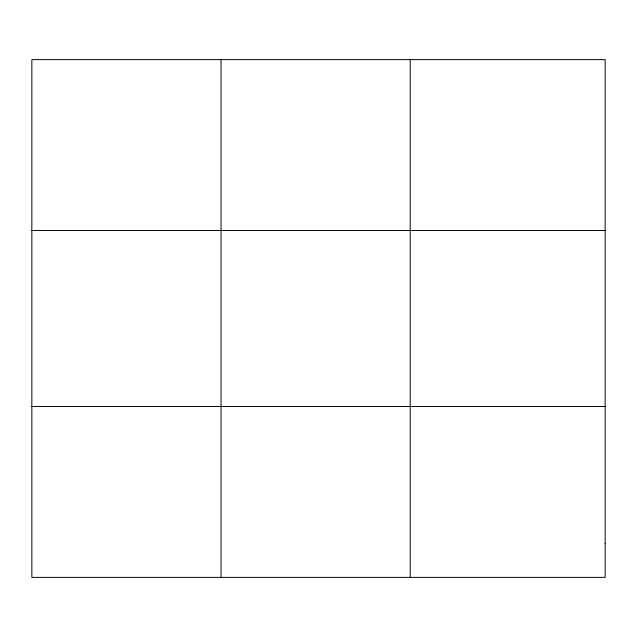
<?xml version="1.0" encoding="UTF-8"?>
<svg xmlns="http://www.w3.org/2000/svg" width="637" height="637" viewBox="0 0 637 637"><rect width="100%" height="100%" fill="white"/><g stroke="black" fill="none" stroke-linecap="round" stroke-linejoin="round"><path stroke-width="0.96" d="M221.039 577.385L221.039 59.615M410.228 577.385L410.228 59.615M31.85 230.483L605.15 230.483M31.85 406.517L605.15 406.517M605.15 543.21L605.15 577.385L31.85 577.385L31.85 59.615L605.15 59.615L605.15 543.21"/></g></svg>
